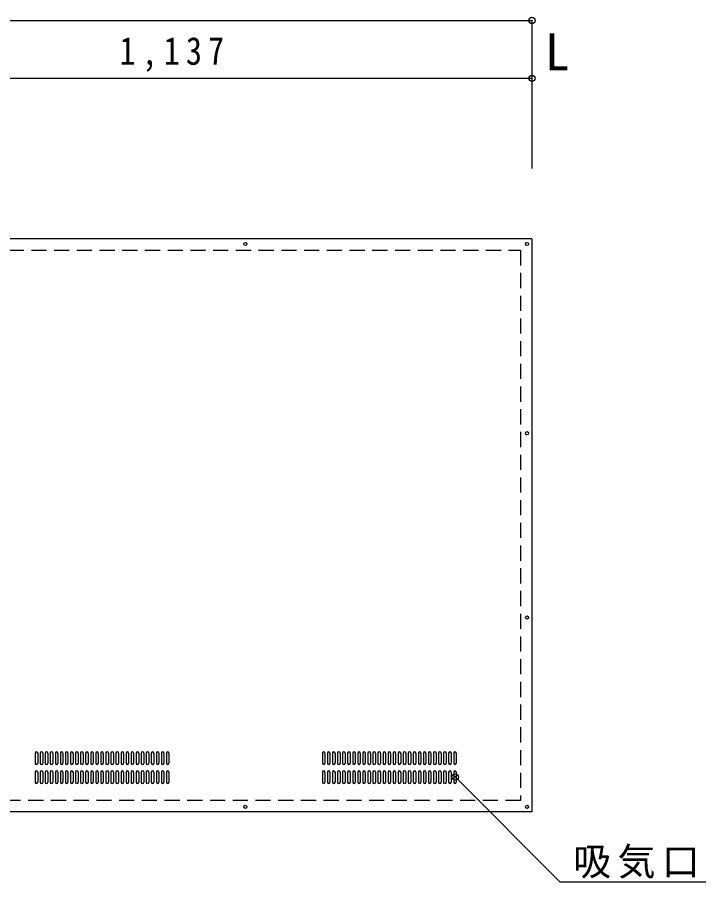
# Model space of a CAD drawing. Units: millimetres at full size, sheet at 1:20; details may follow other scales. Extents: x -3527 to 4553, y -2654 to 2966.
# Drawn here: x 1846 to 2936, y -225 to 1145 of the extents above; entities that cross this region are included whole.
import ezdxf
from ezdxf.enums import TextEntityAlignment as Align

# ---------------------------------------------------------------- set-up
doc = ezdxf.new("R2010")
doc.units = ezdxf.units.MM
doc.header["$LTSCALE"] = 20
doc.header["$PDMODE"] = 32
doc.header["$PDSIZE"] = 10
doc.linetypes.add('DASHED1', pattern=[1.8, 1.2, -0.6])
doc.layers.add('0-0', color=4, linetype='Continuous')
doc.styles.add('ＭＳ ゴシック', font='')
doc.styles.get('ＭＳ ゴシック').set_extended_font_data('MS Gothic')

msp = doc.modelspace()

# ---------------------------------------------------------------- linework, layer by layer
at = {"layer": '0-0'}
for p, q in [((824.2, 1139.78), (2661.2, 1139.78)), ((2661.2, 1139.78), (2661.2, 905.06)), ((1524.2, 1048.14), (2661.2, 1048.14)), ((2661.2, 1048.14), (2661.2, 905.06)), ((2661.2, 1048.14), (2661.2, 905.06)), ((1874.2, -21.37), (1874.2, -37.37)), ((1878.2, -21.37), (1878.2, -37.37)), ((1882.2, -21.37), (1882.2, -37.37)), ((1886.2, -21.37), (1886.2, -37.37)), ((1890.2, -21.37), (1890.2, -37.37)), ((1894.2, -21.37), (1894.2, -37.37)), ((1898.2, -21.37), (1898.2, -37.37)), ((1902.2, -21.37), (1902.2, -37.37)), ((1906.2, -21.37), (1906.2, -37.37)), ((1910.2, -21.37), (1910.2, -37.37)), ((1914.2, -21.37), (1914.2, -37.37)), ((1918.2, -21.37), (1918.2, -37.37)), ((1922.2, -21.37), (1922.2, -37.37)), ((1926.2, -21.37), (1926.2, -37.37)), ((1930.2, -21.37), (1930.2, -37.37)), ((1934.2, -21.37), (1934.2, -37.37)), ((1938.2, -21.37), (1938.2, -37.37)), ((1942.2, -21.37), (1942.2, -37.37)), ((1946.2, -21.37), (1946.2, -37.37)), ((1950.2, -21.37), (1950.2, -37.37)), ((1954.2, -21.37), (1954.2, -37.37)), ((1958.2, -21.37), (1958.2, -37.37)), ((1962.2, -21.37), (1962.2, -37.37)), ((1966.2, -21.37), (1966.2, -37.37)), ((1970.2, -21.37), (1970.2, -37.37)), ((1974.2, -21.37), (1974.2, -37.37)), ((1978.2, -21.37), (1978.2, -37.37)), ((1982.2, -21.37), (1982.2, -37.37)), ((1986.2, -21.37), (1986.2, -37.37)), ((1990.2, -21.37), (1990.2, -37.37)), ((1994.2, -21.37), (1994.2, -37.37)), ((1998.2, -21.37), (1998.2, -37.37)), ((2002.2, -21.37), (2002.2, -37.37)), ((2006.2, -21.37), (2006.2, -37.37)), ((2010.2, -21.37), (2010.2, -37.37)), ((2014.2, -21.37), (2014.2, -37.37)), ((2018.2, -21.37), (2018.2, -37.37)), ((2022.2, -21.37), (2022.2, -37.37)), ((2026.2, -21.37), (2026.2, -37.37)), ((2030.2, -21.37), (2030.2, -37.37)), ((2034.2, -21.37), (2034.2, -37.37)), ((2038.2, -21.37), (2038.2, -37.37)), ((2042.2, -21.37), (2042.2, -37.37)), ((2046.2, -21.37), (2046.2, -37.37)), ((2050.2, -21.37), (2050.2, -37.37)), ((2054.2, -21.37), (2054.2, -37.37)), ((2058.2, -21.37), (2058.2, -37.37)), ((2062.2, -21.37), (2062.2, -37.37)), ((2066.2, -21.37), (2066.2, -37.37)), ((2070.2, -21.37), (2070.2, -37.37)), ((2074.2, -21.37), (2074.2, -37.37)), ((2078.2, -21.37), (2078.2, -37.37)), ((2082.2, -21.37), (2082.2, -37.37)), ((2086.2, -21.37), (2086.2, -37.37)), ((2329.2, -21.37), (2329.2, -37.37)), ((2333.2, -21.37), (2333.2, -37.37)), ((2337.2, -21.37), (2337.2, -37.37)), ((2341.2, -21.37), (2341.2, -37.37)), ((2345.2, -21.37), (2345.2, -37.37)), ((2349.2, -21.37), (2349.2, -37.37)), ((2353.2, -21.37), (2353.2, -37.37)), ((2357.2, -21.37), (2357.2, -37.37)), ((2361.2, -21.37), (2361.2, -37.37)), ((2365.2, -21.37), (2365.2, -37.37)), ((2369.2, -21.37), (2369.2, -37.37)), ((2373.2, -21.37), (2373.2, -37.37)), ((2377.2, -21.37), (2377.2, -37.37)), ((2381.2, -21.37), (2381.2, -37.37)), ((2385.2, -21.37), (2385.2, -37.37)), ((2389.2, -21.37), (2389.2, -37.37)), ((2393.2, -21.37), (2393.2, -37.37)), ((2397.2, -21.37), (2397.2, -37.37)), ((2401.2, -21.37), (2401.2, -37.37)), ((2405.2, -21.37), (2405.2, -37.37)), ((2409.2, -21.37), (2409.2, -37.37)), ((2413.2, -21.37), (2413.2, -37.37)), ((2417.2, -21.37), (2417.2, -37.37)), ((2421.2, -21.37), (2421.2, -37.37)), ((2425.2, -21.37), (2425.2, -37.37)), ((2429.2, -21.37), (2429.2, -37.37)), ((2433.2, -21.37), (2433.2, -37.37)), ((2437.2, -21.37), (2437.2, -37.37)), ((2441.2, -21.37), (2441.2, -37.37)), ((2445.2, -21.37), (2445.2, -37.37)), ((2449.2, -21.37), (2449.2, -37.37)), ((2453.2, -21.37), (2453.2, -37.37)), ((2457.2, -21.37), (2457.2, -37.37)), ((2461.2, -21.37), (2461.2, -37.37)), ((2465.2, -21.37), (2465.2, -37.37)), ((2469.2, -21.37), (2469.2, -37.37)), ((2473.2, -21.37), (2473.2, -37.37)), ((2477.2, -21.37), (2477.2, -37.37)), ((2481.2, -21.37), (2481.2, -37.37)), ((2485.2, -21.37), (2485.2, -37.37)), ((2489.2, -21.37), (2489.2, -37.37)), ((2493.2, -21.37), (2493.2, -37.37)), ((2497.2, -21.37), (2497.2, -37.37)), ((2501.2, -21.37), (2501.2, -37.37)), ((2505.2, -21.37), (2505.2, -37.37)), ((2509.2, -21.37), (2509.2, -37.37)), ((2513.2, -21.37), (2513.2, -37.37)), ((2517.2, -21.37), (2517.2, -37.37)), ((2521.2, -21.37), (2521.2, -37.37)), ((2525.2, -21.37), (2525.2, -37.37)), ((2529.2, -21.37), (2529.2, -37.37)), ((2533.2, -21.37), (2533.2, -37.37)), ((2537.2, -21.37), (2537.2, -37.37)), ((2541.2, -21.37), (2541.2, -37.37)), ((1874.2, -51.37), (1874.2, -67.37)), ((1878.2, -51.37), (1878.2, -67.37)), ((1882.2, -51.37), (1882.2, -67.37)), ((1886.2, -51.37), (1886.2, -67.37)), ((1890.2, -51.37), (1890.2, -67.37)), ((1894.2, -51.37), (1894.2, -67.37)), ((1898.2, -51.37), (1898.2, -67.37)), ((1902.2, -51.37), (1902.2, -67.37)), ((1906.2, -51.37), (1906.2, -67.37)), ((1910.2, -51.37), (1910.2, -67.37)), ((1914.2, -51.37), (1914.2, -67.37)), ((1918.2, -51.37), (1918.2, -67.37)), ((1922.2, -51.37), (1922.2, -67.37)), ((1926.2, -51.37), (1926.2, -67.37)), ((1930.2, -51.37), (1930.2, -67.37)), ((1934.2, -51.37), (1934.2, -67.37)), ((1938.2, -51.37), (1938.2, -67.37)), ((1942.2, -51.37), (1942.2, -67.37)), ((1946.2, -51.37), (1946.2, -67.37)), ((1950.2, -51.37), (1950.2, -67.37)), ((1954.2, -51.37), (1954.2, -67.37)), ((1958.2, -51.37), (1958.2, -67.37)), ((1962.2, -51.37), (1962.2, -67.37)), ((1966.2, -51.37), (1966.2, -67.37)), ((1970.2, -51.37), (1970.2, -67.37)), ((1974.2, -51.37), (1974.2, -67.37)), ((1978.2, -51.37), (1978.2, -67.37)), ((1982.2, -51.37), (1982.2, -67.37)), ((1986.2, -51.37), (1986.2, -67.37)), ((1990.2, -51.37), (1990.2, -67.37)), ((1994.2, -51.37), (1994.2, -67.37)), ((1998.2, -51.37), (1998.2, -67.37)), ((2002.2, -51.37), (2002.2, -67.37)), ((2006.2, -51.37), (2006.2, -67.37)), ((2010.2, -51.37), (2010.2, -67.37)), ((2014.2, -51.37), (2014.2, -67.37)), ((2018.2, -51.37), (2018.2, -67.37)), ((2022.2, -51.37), (2022.2, -67.37)), ((2026.2, -51.37), (2026.2, -67.37)), ((2030.2, -51.37), (2030.2, -67.37)), ((2034.2, -51.37), (2034.2, -67.37)), ((2038.2, -51.37), (2038.2, -67.37)), ((2042.2, -51.37), (2042.2, -67.37)), ((2046.2, -51.37), (2046.2, -67.37)), ((2050.2, -51.37), (2050.2, -67.37)), ((2054.2, -51.37), (2054.2, -67.37)), ((2058.2, -51.37), (2058.2, -67.37)), ((2062.2, -51.37), (2062.2, -67.37)), ((2066.2, -51.37), (2066.2, -67.37)), ((2070.2, -51.37), (2070.2, -67.37)), ((2074.2, -51.37), (2074.2, -67.37)), ((2078.2, -51.37), (2078.2, -67.37)), ((2082.2, -51.37), (2082.2, -67.37)), ((2086.2, -51.37), (2086.2, -67.37)), ((2329.2, -51.37), (2329.2, -67.37)), ((2333.2, -51.37), (2333.2, -67.37)), ((2337.2, -51.37), (2337.2, -67.37)), ((2341.2, -51.37), (2341.2, -67.37)), ((2345.2, -51.37), (2345.2, -67.37)), ((2349.2, -51.37), (2349.2, -67.37)), ((2353.2, -51.37), (2353.2, -67.37)), ((2357.2, -51.37), (2357.2, -67.37)), ((2361.2, -51.37), (2361.2, -67.37)), ((2365.2, -51.37), (2365.2, -67.37)), ((2369.2, -51.37), (2369.2, -67.37)), ((2373.2, -51.37), (2373.2, -67.37)), ((2377.2, -51.37), (2377.2, -67.37)), ((2381.2, -51.37), (2381.2, -67.37)), ((2385.2, -51.37), (2385.2, -67.37)), ((2389.2, -51.37), (2389.2, -67.37)), ((2393.2, -51.37), (2393.2, -67.37)), ((2397.2, -51.37), (2397.2, -67.37)), ((2401.2, -51.37), (2401.2, -67.37)), ((2405.2, -51.37), (2405.2, -67.37)), ((2409.2, -51.37), (2409.2, -67.37)), ((2413.2, -51.37), (2413.2, -67.37)), ((2417.2, -51.37), (2417.2, -67.37)), ((2421.2, -51.37), (2421.2, -67.37)), ((2425.2, -51.37), (2425.2, -67.37)), ((2429.2, -51.37), (2429.2, -67.37)), ((2433.2, -51.37), (2433.2, -67.37)), ((2437.2, -51.37), (2437.2, -67.37)), ((2441.2, -51.37), (2441.2, -67.37)), ((2445.2, -51.37), (2445.2, -67.37)), ((2449.2, -51.37), (2449.2, -67.37)), ((2453.2, -51.37), (2453.2, -67.37)), ((2457.2, -51.37), (2457.2, -67.37)), ((2461.2, -51.37), (2461.2, -67.37)), ((2465.2, -51.37), (2465.2, -67.37)), ((2469.2, -51.37), (2469.2, -67.37)), ((2473.2, -51.37), (2473.2, -67.37)), ((2477.2, -51.37), (2477.2, -67.37)), ((2481.2, -51.37), (2481.2, -67.37)), ((2485.2, -51.37), (2485.2, -67.37)), ((2489.2, -51.37), (2489.2, -67.37)), ((2493.2, -51.37), (2493.2, -67.37)), ((2497.2, -51.37), (2497.2, -67.37)), ((2501.2, -51.37), (2501.2, -67.37)), ((2505.2, -51.37), (2505.2, -67.37)), ((2509.2, -51.37), (2509.2, -67.37)), ((2513.2, -51.37), (2513.2, -67.37)), ((2517.2, -51.37), (2517.2, -67.37)), ((2521.2, -51.37), (2521.2, -67.37)), ((2525.2, -51.37), (2525.2, -67.37)), ((2529.2, -51.37), (2529.2, -67.37)), ((2533.2, -51.37), (2533.2, -67.37)), ((2537.2, -51.37), (2537.2, -67.37)), ((2541.2, -51.37), (2541.2, -67.37)), ((2539.55, -59.07), (2705.55, -225.07)), ((2705.55, -225.07), (2936.34, -225.07))]:
    msp.add_line(p, q, dxfattribs=at)
at = {"layer": '0-0', "color": 7}
for p, q in [((2661.2, 793.63), (824.2, 793.63)), ((2661.2, 793.63), (2661.2, -114.37)), ((2661.2, -114.37), (824.2, -114.37))]:
    msp.add_line(p, q, dxfattribs=at)
at = {"layer": '0-0', "color": 7, "linetype": 'DASHED1'}
for p, q in [((824.2, 775.63), (2643.2, 775.63)), ((2643.2, 775.63), (2643.2, -96.37)), ((2643.2, -96.37), (824.2, -96.37))]:
    msp.add_line(p, q, dxfattribs=at)
at = {"layer": '0-0'}
msp.add_lwpolyline([(2434.2, 1048.14), (2661.2, 1048.14), (2661.2, 905.06)], dxfattribs=at)
for centre in [(2207.2, 785.63), (2653.2, 785.63), (2653.2, 485.63), (2653.2, 193.63), (2207.2, -106.37), (2653.2, -106.37)]:
    msp.add_circle(centre, 2.5, dxfattribs=at)
for centre, start, end in [((1876.2, -21.37), 0, 180), ((1884.2, -21.37), 0, 180), ((1892.2, -21.37), 0, 180), ((1900.2, -21.37), 0, 180), ((1908.2, -21.37), 0, 180), ((1916.2, -21.37), 0, 180), ((1924.2, -21.37), 0, 180), ((1932.2, -21.37), 0, 180), ((1940.2, -21.37), 0, 180), ((1948.2, -21.37), 0, 180), ((1956.2, -21.37), 0, 180), ((1964.2, -21.37), 0, 180), ((1972.2, -21.37), 0, 180), ((1980.2, -21.37), 0, 180), ((1988.2, -21.37), 0, 180), ((1996.2, -21.37), 0, 180), ((2004.2, -21.37), 0, 180), ((2012.2, -21.37), 0, 180), ((2020.2, -21.37), 0, 180), ((2028.2, -21.37), 0, 180), ((2036.2, -21.37), 0, 180), ((2044.2, -21.37), 0, 180), ((2052.2, -21.37), 0, 180), ((2060.2, -21.37), 0, 180), ((2068.2, -21.37), 0, 180), ((2076.2, -21.37), 0, 180), ((2084.2, -21.37), 0, 180), ((2331.2, -21.37), 0, 180), ((2339.2, -21.37), 0, 180), ((2347.2, -21.37), 0, 180), ((2355.2, -21.37), 0, 180), ((2363.2, -21.37), 0, 180), ((2371.2, -21.37), 0, 180), ((2379.2, -21.37), 0, 180), ((2387.2, -21.37), 0, 180), ((2395.2, -21.37), 0, 180), ((2403.2, -21.37), 0, 180), ((2411.2, -21.37), 0, 180), ((2419.2, -21.37), 0, 180), ((2427.2, -21.37), 0, 180), ((2435.2, -21.37), 0, 180), ((2443.2, -21.37), 0, 180), ((2451.2, -21.37), 0, 180), ((2459.2, -21.37), 0, 180), ((2467.2, -21.37), 0, 180), ((2475.2, -21.37), 0, 180), ((2483.2, -21.37), 0, 180), ((2491.2, -21.37), 0, 180), ((2499.2, -21.37), 0, 180), ((2507.2, -21.37), 0, 180), ((2515.2, -21.37), 0, 180), ((2523.2, -21.37), 0, 180), ((2531.2, -21.37), 0, 180), ((2539.2, -21.37), 0, 180), ((1876.2, -37.37), 180, 0), ((1884.2, -37.37), 180, 0), ((1892.2, -37.37), 180, 0), ((1900.2, -37.37), 180, 0), ((1908.2, -37.37), 180, 0), ((1916.2, -37.37), 180, 0), ((1924.2, -37.37), 180, 0), ((1932.2, -37.37), 180, 0), ((1940.2, -37.37), 180, 0), ((1948.2, -37.37), 180, 0), ((1956.2, -37.37), 180, 0), ((1964.2, -37.37), 180, 0), ((1972.2, -37.37), 180, 0), ((1980.2, -37.37), 180, 0), ((1988.2, -37.37), 180, 0), ((1996.2, -37.37), 180, 0), ((2004.2, -37.37), 180, 0), ((2012.2, -37.37), 180, 0), ((2020.2, -37.37), 180, 0), ((2028.2, -37.37), 180, 0), ((2036.2, -37.37), 180, 0), ((2044.2, -37.37), 180, 0), ((2052.2, -37.37), 180, 0), ((2060.2, -37.37), 180, 0), ((2068.2, -37.37), 180, 0), ((2076.2, -37.37), 180, 0), ((2084.2, -37.37), 180, 0), ((2331.2, -37.37), 180, 0), ((2339.2, -37.37), 180, 0), ((2347.2, -37.37), 180, 0), ((2355.2, -37.37), 180, 0), ((2363.2, -37.37), 180, 0), ((2371.2, -37.37), 180, 0), ((2379.2, -37.37), 180, 0), ((2387.2, -37.37), 180, 0), ((2395.2, -37.37), 180, 0), ((2403.2, -37.37), 180, 0), ((2411.2, -37.37), 180, 0), ((2419.2, -37.37), 180, 0), ((2427.2, -37.37), 180, 0), ((2435.2, -37.37), 180, 0), ((2443.2, -37.37), 180, 0), ((2451.2, -37.37), 180, 0), ((2459.2, -37.37), 180, 0), ((2467.2, -37.37), 180, 0), ((2475.2, -37.37), 180, 0), ((2483.2, -37.37), 180, 0), ((2491.2, -37.37), 180, 0), ((2499.2, -37.37), 180, 0), ((2507.2, -37.37), 180, 0), ((2515.2, -37.37), 180, 0), ((2523.2, -37.37), 180, 0), ((2531.2, -37.37), 180, 0), ((2539.2, -37.37), 180, 0), ((1876.2, -51.37), 0, 180), ((1884.2, -51.37), 0, 180), ((1892.2, -51.37), 0, 180), ((1900.2, -51.37), 0, 180), ((1908.2, -51.37), 0, 180), ((1916.2, -51.37), 0, 180), ((1924.2, -51.37), 0, 180), ((1932.2, -51.37), 0, 180), ((1940.2, -51.37), 0, 180), ((1948.2, -51.37), 0, 180), ((1956.2, -51.37), 0, 180), ((1964.2, -51.37), 0, 180), ((1972.2, -51.37), 0, 180), ((1980.2, -51.37), 0, 180), ((1988.2, -51.37), 0, 180), ((1996.2, -51.37), 0, 180), ((2004.2, -51.37), 0, 180), ((2012.2, -51.37), 0, 180), ((2020.2, -51.37), 0, 180), ((2028.2, -51.37), 0, 180), ((2036.2, -51.37), 0, 180), ((2044.2, -51.37), 0, 180), ((2052.2, -51.37), 0, 180), ((2060.2, -51.37), 0, 180), ((2068.2, -51.37), 0, 180), ((2076.2, -51.37), 0, 180), ((2084.2, -51.37), 0, 180), ((2331.2, -51.37), 0, 180), ((2339.2, -51.37), 0, 180), ((2347.2, -51.37), 0, 180), ((2355.2, -51.37), 0, 180), ((2363.2, -51.37), 0, 180), ((2371.2, -51.37), 0, 180), ((2379.2, -51.37), 0, 180), ((2387.2, -51.37), 0, 180), ((2395.2, -51.37), 0, 180), ((2403.2, -51.37), 0, 180), ((2411.2, -51.37), 0, 180), ((2419.2, -51.37), 0, 180), ((2427.2, -51.37), 0, 180), ((2435.2, -51.37), 0, 180), ((2443.2, -51.37), 0, 180), ((2451.2, -51.37), 0, 180), ((2459.2, -51.37), 0, 180), ((2467.2, -51.37), 0, 180), ((2475.2, -51.37), 0, 180), ((2483.2, -51.37), 0, 180), ((2491.2, -51.37), 0, 180), ((2499.2, -51.37), 0, 180), ((2507.2, -51.37), 0, 180), ((2515.2, -51.37), 0, 180), ((2523.2, -51.37), 0, 180), ((2531.2, -51.37), 0, 180), ((2539.2, -51.37), 0, 180), ((1876.2, -67.37), 180, 0), ((1884.2, -67.37), 180, 0), ((1892.2, -67.37), 180, 0), ((1900.2, -67.37), 180, 0), ((1908.2, -67.37), 180, 0), ((1916.2, -67.37), 180, 0), ((1924.2, -67.37), 180, 0), ((1932.2, -67.37), 180, 0), ((1940.2, -67.37), 180, 0), ((1948.2, -67.37), 180, 0), ((1956.2, -67.37), 180, 0), ((1964.2, -67.37), 180, 0), ((1972.2, -67.37), 180, 0), ((1980.2, -67.37), 180, 0), ((1988.2, -67.37), 180, 0), ((1996.2, -67.37), 180, 0), ((2004.2, -67.37), 180, 0), ((2012.2, -67.37), 180, 0), ((2020.2, -67.37), 180, 0), ((2028.2, -67.37), 180, 0), ((2036.2, -67.37), 180, 0), ((2044.2, -67.37), 180, 0), ((2052.2, -67.37), 180, 0), ((2060.2, -67.37), 180, 0), ((2068.2, -67.37), 180, 0), ((2076.2, -67.37), 180, 0), ((2084.2, -67.37), 180, 0), ((2331.2, -67.37), 180, 0), ((2339.2, -67.37), 180, 0), ((2347.2, -67.37), 180, 0), ((2355.2, -67.37), 180, 0), ((2363.2, -67.37), 180, 0), ((2371.2, -67.37), 180, 0), ((2379.2, -67.37), 180, 0), ((2387.2, -67.37), 180, 0), ((2395.2, -67.37), 180, 0), ((2403.2, -67.37), 180, 0), ((2411.2, -67.37), 180, 0), ((2419.2, -67.37), 180, 0), ((2427.2, -67.37), 180, 0), ((2435.2, -67.37), 180, 0), ((2443.2, -67.37), 180, 0), ((2451.2, -67.37), 180, 0), ((2459.2, -67.37), 180, 0), ((2467.2, -67.37), 180, 0), ((2475.2, -67.37), 180, 0), ((2483.2, -67.37), 180, 0), ((2491.2, -67.37), 180, 0), ((2499.2, -67.37), 180, 0), ((2507.2, -67.37), 180, 0), ((2515.2, -67.37), 180, 0), ((2523.2, -67.37), 180, 0), ((2531.2, -67.37), 180, 0), ((2539.2, -67.37), 180, 0)]:
    msp.add_arc(centre, 2, start, end, dxfattribs=at)
at = {"layer": '0-0', "color": 5}
for p in [(2661.2, 1139.78), (2661.2, 1048.14), (2539.55, -59.07)]:
    msp.add_point(p, dxfattribs=at)

# ---------------------------------------------------------------- texts
at = {"layer": '0-0', "color": 7, "style": 'ＭＳ ゴシック'}
msp.add_text('L', height=58.65, dxfattribs=at).set_placement((2681.18, 1043.22), align=Align.BOTTOM_LEFT)
at = {"layer": '0-0', "color": 7, "char_height": 43.99, "attachment_point": 7, "style": 'ＭＳ ゴシック'}
for s, insert in [('\\T1.38;\\W0.85;1,137', (2007.7, 1058.14)), ('\\T1.17;吸気口', (2726.5, -220.31))]:
    msp.add_mtext(s, dxfattribs=dict(at, insert=insert))

doc.saveas('drawing.dxf')
